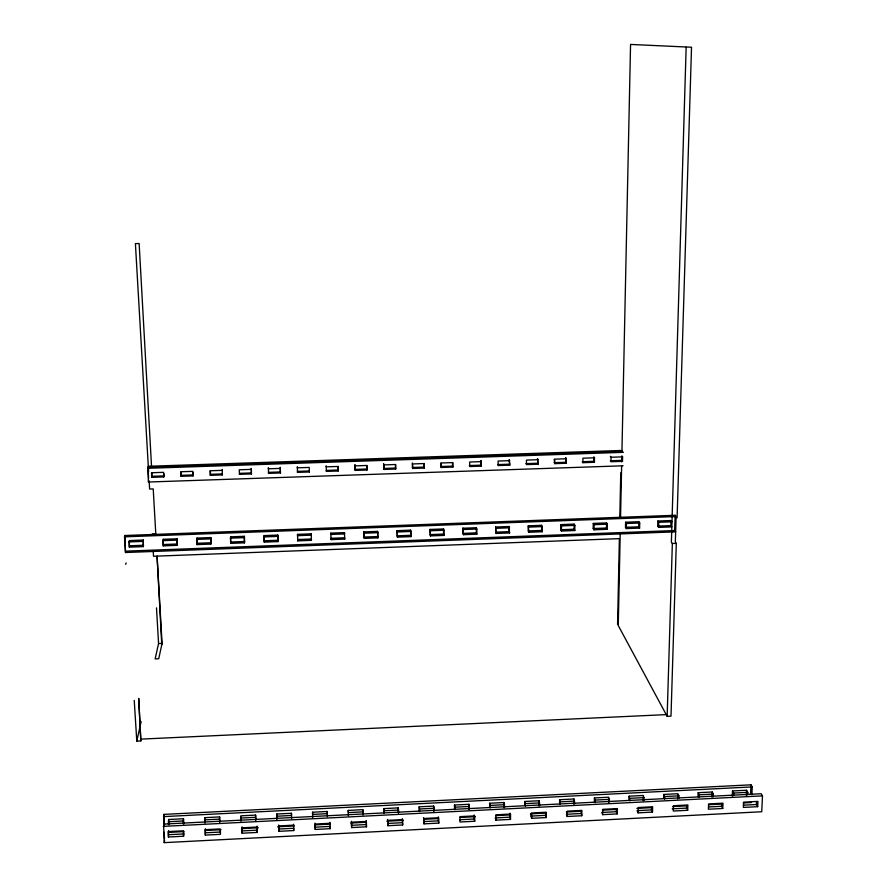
<?xml version="1.0" encoding="UTF-8"?>
<svg xmlns="http://www.w3.org/2000/svg" width="887" height="887" viewBox="0 0 887 887"><rect width="100%" height="100%" fill="white"/><g stroke="black" fill="none" stroke-linecap="round" stroke-linejoin="round"><path stroke-width="1.33" d="M495.645 532.156L495.656 527.022L509.06 526.523L509.593 532.954L496.166 533.453L495.645 532.156L509.049 531.657L509.593 532.954M495.844 820.153L495.844 814.809L510.535 814.055L510.524 819.4L495.844 820.153L495.279 817.925L509.914 817.171L510.524 819.4M496.166 533.453L495.656 527.022M293.741 830.554L293.741 828.27L278.795 829.035L278.751 831.33L293.741 830.554L293.597 824.234M504.038 807.769L504.049 802.524L489.646 803.245L489.657 807.192M504.614 807.303L504.049 802.524M509.049 531.657L509.06 526.523M509.748 465.165L509.271 459.699L509.748 465.165L498.106 465.564L498.106 461.052L509.759 460.663M509.914 817.171L509.925 813.168M276.711 816.228L276.766 814.022L291.457 813.279L291.446 815.486L276.711 816.228L276.811 818.889M524.683 805.407L524.705 801.471L539.052 800.75L539.695 805.518M525.326 806.25L524.705 801.471M528.264 530.936L528.297 525.814L541.658 525.315L542.256 531.734L528.863 532.233L528.264 530.936L541.624 530.437L542.256 531.734M528.863 532.233L528.297 525.814M531.579 818.324L531.612 812.98L546.248 812.226L546.204 817.57L531.579 818.324L530.936 813.434M538.043 464.211L537.544 458.745L538.043 464.211L526.446 464.6L526.468 460.098L538.076 459.71M539.008 805.995L539.052 800.75M541.624 530.437L541.658 525.315M546.204 817.57L545.527 812.68M566.272 463.247L565.729 457.792L566.272 463.247L554.708 463.646L554.164 459.3M554.708 463.646L554.752 459.144L566.327 458.756M560.784 529.727L560.839 524.605L574.155 524.117L574.876 525.392L574.809 530.526L561.46 531.025L560.784 529.727L574.089 529.229L574.809 530.526M561.46 531.025L561.515 525.891L560.839 524.605M559.586 803.633L559.63 799.708L573.933 798.987L574.665 803.744M560.329 804.476L559.63 799.708M567.192 816.483L567.259 811.15L581.85 810.408L581.761 815.741L567.192 816.483L566.46 811.616M574.089 529.229L574.155 524.117M573.856 804.221L573.933 798.987M582.881 462.681L582.947 458.191L594.49 457.803L594.423 462.293L582.881 462.681L582.238 461.717L593.758 461.329L594.423 462.293M581.761 815.741L581.007 810.862M593.758 461.329L593.824 456.849L594.49 457.803M593.192 528.519L593.27 523.408L606.553 522.92L607.351 524.195L607.251 529.306L593.957 529.805L593.192 528.519L606.453 528.02L607.251 529.306M593.957 529.805L594.035 524.683L593.27 523.408M594.379 801.87L594.445 797.945L608.693 797.225L609.502 801.97M595.221 802.702L594.445 797.945M606.453 528.02L606.553 522.92M602.672 814.665L602.772 809.332L617.308 808.589L617.197 813.911L602.672 814.665L601.818 812.459L616.299 811.716L617.197 813.911M610.367 456.284L611.065 457.248L610.977 461.728L622.486 461.34L622.585 456.86L621.854 455.896L621.732 461.927M608.582 802.447L608.659 798.533M617.574 624.271L619.37 538.642L153.518 556.249L153.207 551.015M619.825 516.844L620.756 472.76M620.224 532.943L618.261 625.557L667.157 716.319L671.004 716.142L676.304 543.365L675.329 542.046L676.116 516.533L124.513 536.835L125.488 552.512L675.639 531.845L674.674 530.559L675.14 515.28L124.956 535.493L124.513 536.835M620.534 517.919L621.643 465.875M616.299 811.716L616.354 809.055M625.49 527.31L625.612 522.21L638.84 521.722L639.727 522.997L639.594 528.109L626.344 528.597L625.49 527.31L638.718 526.823L639.594 528.109M626.344 528.597L626.455 523.485L625.612 522.21M629.038 800.107L629.138 796.193L643.33 795.473L644.217 800.207M629.992 800.928L629.138 796.193M638.718 526.823L638.84 521.722M638.041 812.847L638.174 807.525L652.655 806.782L652.51 812.093L638.041 812.847L637.077 810.64L651.513 809.909L652.51 812.093M643.197 800.695L643.297 796.781M671.027 520.536L670.882 525.625L671.836 526.9L658.62 527.399L657.699 526.113L657.832 521.024L671.027 520.536L671.991 521.8L658.764 522.288L657.832 521.024M658.62 527.399L658.764 522.288M651.513 809.909L651.579 807.248M663.587 798.355L663.709 794.442L677.856 793.721L678.91 795.839L678.821 798.444M686.15 47.244L671.381 542.19L672.346 543.509L667.157 716.319M664.64 799.165L664.718 796.548L663.709 794.442M677.69 798.932L677.812 795.029M687.691 810.286L687.88 804.975L673.444 805.718L673.277 811.028L687.691 810.286L686.605 808.101L686.693 805.451M277.997 541.591L277.853 535.072L264.138 535.582L264.06 536.912L264.259 542.112L277.997 541.591L277.853 535.072M280.259 468.403L280.292 467.405L280.425 472.959L268.517 473.359L268.417 467.804L268.351 468.802L280.259 468.403L280.425 472.959M698.014 796.604L698.158 792.701L712.261 791.98L713.403 794.087L713.303 796.692M699.167 797.413L699.266 794.796L698.158 792.701M712.061 797.191L712.261 791.98M722.761 808.478L722.972 803.178L708.591 803.921L708.391 809.221L722.761 808.478L721.563 806.305L721.674 803.666M732.274 796.16L732.496 790.96L746.544 790.25L747.785 792.346L747.663 794.952M733.582 795.661L733.693 793.056L732.496 790.96M746.311 795.451L746.544 790.25M750.579 793.92L750.99 784.829L163.862 814.388L163.951 824.611M751.888 794.719L752.243 786.913L750.99 784.829M757.698 806.682L757.941 801.393L743.605 802.125L743.373 807.425L757.698 806.682L756.411 804.52L756.533 801.881M762.487 795.872L761.745 811.749L164.217 842.65L163.629 824.09L761.19 793.732L762.487 795.872L163.252 826.385M257.152 832.438L256.931 827.039L241.863 827.815L242.107 833.215L257.152 832.438L257.097 826.107M255.6 819.965L255.6 815.098L240.843 815.84L240.809 820.719M264.259 542.112L264.138 535.582M268.517 473.359L268.584 472.35L280.458 471.951M242.107 833.215L242.084 826.872M219.521 821.794L219.61 816.916L204.797 817.659L204.686 822.548M244.479 542.844L244.391 536.313L230.631 536.823L230.465 538.154L230.698 543.354L244.479 542.844L244.391 536.313M251.209 469.389L239.257 469.788L239.457 474.345L251.387 473.935L251.309 468.38L251.442 471.795M251.387 473.935L251.498 472.926L239.59 473.336L239.457 474.345M205.34 835.111L205.063 829.689L220.176 828.924L220.442 834.334L205.34 835.111L205.396 828.746M230.698 543.354L230.631 536.823M183.598 836.23L183.299 830.809L168.131 831.585L168.441 837.006L183.598 836.23L183.775 831.208M183.321 823.635L183.487 818.745L168.63 819.499L168.43 824.4M168.441 837.006L168.574 830.631M164.217 842.65L164.594 840.322M210.851 544.097L210.829 537.555L197.025 538.065L196.759 539.407L197.025 544.618L210.851 544.097L210.829 537.555M222.282 474.933L222.449 473.913L210.507 474.323L210.308 475.332L222.282 474.933L222.238 469.367M197.025 544.618L197.025 538.065M140.845 740.911L138.716 698.501L140.845 740.911L136.786 741.1L134.236 700.408M161.767 644.782L157.066 556.116L162.066 643.419L158.729 658.719L155.147 658.875L158.573 643.563L156.5 607.861M136.786 741.1L141.144 721.608M177.112 545.361L177.145 538.797L163.297 539.307L162.942 540.66L163.241 545.871L177.112 545.361L177.145 538.797M193.078 475.92L192.856 471.352L180.837 471.762L181.081 476.33L193.078 475.92L193.2 472.627M163.241 545.871L163.297 539.307M181.081 476.33L181.159 471.884M143.262 546.625L143.35 540.05L129.458 540.56L129.025 541.913L129.347 547.146L143.262 546.625L143.35 540.05M163.807 476.918L163.552 472.339L151.5 472.749L151.766 477.328L163.807 476.918L163.973 473.614M125.699 564.354L126.142 562.946M129.347 547.146L129.458 540.56M151.766 477.328L151.899 472.882M125.488 552.512L124.956 535.493M623.073 465.797L148.417 482.018L148.75 480.987M151.577 467.15L139.137 243.526L135.401 243.615L148.606 471.629M148.417 482.018L147.963 467.283L622.63 451.394M293.542 825.165L278.54 825.93L278.751 831.33M330.031 823.291L315.085 824.056L315.251 829.456L330.186 828.68L329.975 822.371M168.574 832.405L183.764 831.618M205.873 830.487L221.063 829.711M241.785 828.646L258.361 827.804M277.709 826.806L294.284 825.963M315.007 824.899L330.197 824.123M350.919 823.058L366.109 822.282M386.832 821.218L403.408 820.375M424.13 819.311L437.945 818.601M460.054 817.47L475.244 816.694M495.966 815.63L509.781 814.92M530.504 813.856L545.705 813.08M567.802 811.949L581.617 811.239M602.34 810.175L617.529 809.399M636.877 808.412L652.067 807.636M672.789 806.571L686.605 805.862M708.713 804.731L722.528 804.021M743.239 802.957L751.533 802.535M168.807 834.689L183.919 833.913M205.607 832.793L220.663 832.028M242.262 830.919L257.263 830.143M315.251 829.456L315.195 827.172L330.097 826.407L330.186 828.68M351.474 825.309L366.309 824.544L366.508 826.817L351.629 827.582L351.363 821.284M387.619 823.458L402.41 822.692L402.709 824.954L387.874 825.719L387.541 819.433M423.631 821.606L438.366 820.852L438.777 823.092L423.986 823.857L423.576 817.592M459.521 819.765L474.201 819.011L474.711 821.251L459.976 822.005L459.943 816.65L474.689 815.896L474.711 821.251M530.914 816.095L545.505 815.341M566.427 814.277L580.963 813.523M672.224 808.844L686.605 808.101M708.536 806.97L721.563 806.305M743.428 805.185L756.411 804.52M163.485 816.617L752.243 786.913M312.557 812.215L327.203 811.472L327.292 813.667L312.601 814.41L312.557 812.215L312.723 817.504M348.358 815.685L348.225 810.408L362.816 809.665L363.06 814.499M383.838 812.559L383.761 808.611L398.307 807.869L398.64 812.692M419.229 810.762L419.185 806.815L433.676 806.083L434.087 810.884M454.51 808.977L454.477 805.03L468.924 804.298L469.411 809.088M168.275 821.728L183.165 820.974M204.542 819.887L219.388 819.133M240.687 818.058L255.478 817.304M363.005 811.86L348.369 812.592L348.225 810.408M383.761 808.611L384.004 810.785L398.596 810.053M419.185 806.815L419.529 808.988L434.065 808.257M454.477 805.03L454.92 807.192L469.4 806.46M489.646 803.245L490.189 805.407L504.625 804.675M525.337 803.622L539.717 802.89M560.362 801.848L574.698 801.116M595.266 800.074L609.557 799.353M630.058 798.311L644.295 797.59M664.718 796.548L678.91 795.839M699.266 794.796L713.403 794.087M733.693 793.056L747.785 792.346M141.233 739.104L666.237 714.612M158.573 643.563L162.066 643.419M672.346 543.509L676.304 543.365M152.22 534.007L155.79 533.885L153.207 488.903L149.615 489.025L149.149 480.998M297.533 534.351L311.204 533.841L311.404 540.349L297.71 540.859L297.533 534.351L297.544 535.67L311.248 535.16L311.204 533.841M330.829 533.12L344.444 532.61L344.577 533.93L330.918 534.44L330.829 533.12L331.062 539.618L344.71 539.108L344.444 532.61M364.003 531.89L377.585 531.391L377.795 532.699L377.895 537.866L364.291 538.376L364.003 531.89L364.291 538.376M397.077 530.67L410.614 530.16L410.914 531.468L410.98 536.635L397.42 537.145L397.077 530.67L397.42 537.145M430.04 529.45L443.533 528.951L443.91 530.249L443.966 535.404L430.439 535.903L430.04 529.45L430.439 535.903M462.903 528.231L476.352 527.732L476.818 529.029L476.829 534.174L463.358 534.684L462.903 528.231L463.358 534.684M129.025 541.913L142.951 541.403M162.942 540.66L176.835 540.139M196.759 539.407L210.596 538.897M230.465 538.154L244.258 537.644M264.06 536.912L277.808 536.402M364.18 533.198L377.795 532.699M397.343 531.978L410.914 531.468M430.383 530.748L443.91 530.249M463.336 529.528L476.818 529.029M496.166 528.308L509.604 527.809M528.896 527.1L542.29 526.601M561.515 525.891L574.876 525.392M594.035 524.683L607.351 524.195M626.455 523.485L639.727 522.997M129.779 545.771L143.661 545.261M163.585 544.518L177.422 543.997M197.28 543.265L211.073 542.744M230.864 542.012L244.612 541.502M264.348 540.771L278.041 540.25M364.113 537.045L377.685 536.546L377.895 537.866M397.165 535.815L410.681 535.316L410.98 536.635M430.095 534.595L443.578 534.085L443.966 535.404M462.925 533.375L476.363 532.865L476.829 534.174M657.699 526.113L670.882 525.625M125.943 551.137L674.674 530.559M148.295 466.274L621.222 450.474L621.942 451.416L630.557 44.439L691.527 47.244L677.091 517.797L675.14 515.28M147.619 468.292L623.373 452.348M222.072 470.365L210.097 470.775L210.308 475.332M355.122 465.875L366.93 465.475L367.018 470.01L355.221 470.409L354.988 464.888L355.221 470.409M383.883 464.91L395.657 464.511L395.724 469.035L383.96 469.434L383.683 463.923L383.96 469.434M481.353 461.617L469.678 462.016L469.689 466.529L481.364 466.13L480.931 460.652L481.364 466.13M611.065 457.248L622.585 456.86M152.098 476.297L164.106 475.898M181.336 475.31L193.311 474.9M338.235 470.986L338.147 469.988L326.338 470.398L326.405 471.396L338.235 470.986L338.124 466.451L326.272 466.85L326.205 465.863L326.405 471.396M355.088 469.423L366.863 469.023L367.018 470.01M383.761 468.447L395.502 468.048L395.724 469.035M412.355 467.471L424.064 467.083L424.352 468.07L412.621 468.469L412.3 462.959M440.872 466.507L452.547 466.118L452.891 467.094L441.194 467.493L440.839 463.125M469.301 465.542L480.942 465.154M497.651 464.588L509.271 464.189M525.936 463.624L537.511 463.236M554.131 462.67L565.673 462.282M610.278 460.763L621.765 460.375L622.486 461.34M297.5 472.372L309.375 471.973L309.341 470.964L297.5 471.374L297.5 472.372L297.356 466.828L297.356 467.826L309.23 467.427L309.375 471.973M344.71 539.108L344.577 537.777L330.973 538.287L331.062 539.618M163.862 814.388L164.483 825.032M164.117 832.206L164.505 838.969M168.63 819.499L168.94 824.81M147.963 467.283L148.595 478.248M183.487 818.745L183.786 824.056M204.797 817.659L205.074 822.981M219.61 816.916L219.865 822.227M210.341 470.908L210.507 474.323M240.909 817.171L241.087 821.14M255.6 815.098L255.822 820.397M276.766 814.022L276.966 819.322M278.64 824.999L278.795 829.035M291.457 813.279L291.657 818.568M315.073 823.136L315.195 827.172M327.203 811.472L327.358 816.761M311.404 540.349L311.37 539.019L297.71 539.518L297.71 540.859M351.629 827.582L351.485 822.194L366.386 821.44L366.508 826.817M338.058 466.595L338.147 469.988M366.22 820.519L366.309 824.544M362.816 809.665L362.938 814.942M366.797 465.631L366.863 469.023M387.874 825.719L387.774 820.342L402.62 819.577L402.709 824.954M384.004 810.785L384.06 813.434M377.585 531.391L377.685 536.546M398.307 807.869L398.396 813.146M402.343 818.679L402.41 822.692M395.447 464.655L395.502 468.048M412.621 468.469L412.555 463.945L424.296 463.546L424.352 468.07M410.614 530.16L410.681 535.316M424.019 463.69L424.064 467.083M423.986 823.857L423.919 818.49L438.721 817.736L438.777 823.092M419.529 808.988L419.562 811.627M433.676 806.083L433.732 811.35M443.533 528.951L443.578 534.085M441.194 467.493L441.149 462.981L452.869 462.582L452.891 467.094M438.333 816.838L438.366 820.852M452.525 462.737L452.547 466.118M454.92 807.192L454.942 809.831M474.19 814.998L474.201 819.011M468.924 804.298L468.946 809.554M476.352 527.732L476.363 532.865M490.189 805.407L490.189 808.035"/></g></svg>
